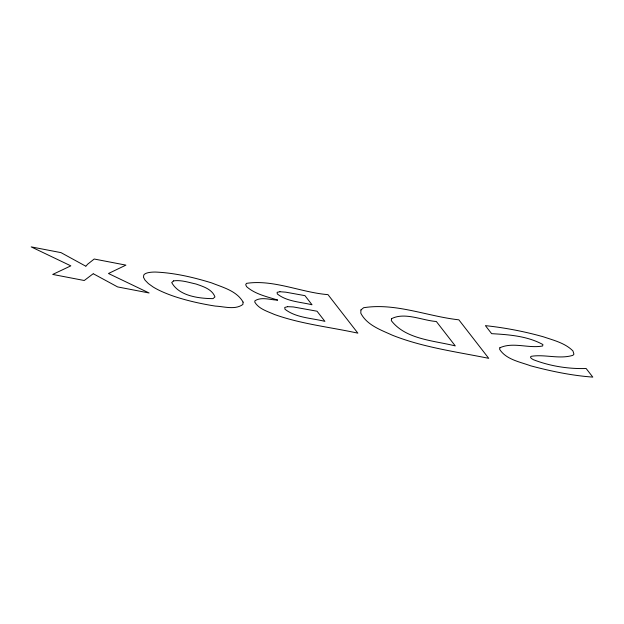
<?xml version="1.0" encoding="UTF-8"?>
<svg xmlns="http://www.w3.org/2000/svg" width="624" height="624" viewBox="0 0 624 624"><rect width="100%" height="100%" fill="white"/><g stroke="black" fill="none" stroke-linecap="round" stroke-linejoin="round"><path stroke-width="0.94" d="M85.979 266.191L87.532 264.295L94.208 259.022L125.923 265.122L108.475 273.507L149.089 292.976L117.624 286.923L93.467 273.842M93.124 273.78L84.263 280.504L52.712 274.435L70.832 265.855L31.2 246.893L61.012 252.634L85.636 266.12M277.602 300.113C270.364 299.972 261.659 296.564 254.99 300.729L254.748 302.047C258.788 308.989 267.439 311.329 274.342 314.441C301.291 324.121 330.026 327.07 357.864 333.154L327.982 294.637C301.298 292.562 273.46 279.209 246.418 283.374L245.708 284.755L246.581 286.65C255.169 294.216 266.877 296.65 277.516 300.004M360.937 309.964L360.797 313.178C366.935 325.19 380.882 329.948 392.395 335.228C423.251 347.459 456.409 351.764 488.732 358.332L458.851 319.823C427.424 316.384 395.53 302.585 363.613 307.733L360.937 309.964M391.474 318.731L391.342 320.674C405.826 339.487 433.937 340.54 455.278 345.914L436.34 321.5C422.44 320.533 404.687 311.805 391.474 318.731M243.095 302.125L242.876 304.457C235.092 310.175 224.18 306.501 215.303 306.088C201.607 303.904 188.019 300.932 174.837 296.603A43.789 10.226 15 0 1 153.052 286.939L148.387 283.585L145.057 280.184L143.504 277.321L143.762 275.075A42.97 10.031 15 0 1 155.29 272.048C174.431 272.836 193.276 277.267 211.528 282.867C222.745 287.368 236.761 290.839 243.095 302.125M499.863 347.786L499.652 349.362C506.251 359.619 519.893 361.842 530.603 365.797C550.961 371.241 571.756 375.57 592.8 377.107L586.131 368.511C568.253 369.041 550.048 366.14 533.356 359.689A11.435 2.668 15 0 1 531.375 356.281C545.111 354.143 559.471 359.455 572.918 355.313L573.932 354.175L572.957 350.961C565.11 343.036 553.722 340.33 543.481 336.835C524.488 331.469 505.027 327.74 485.41 325.642L491.642 333.668C508.958 334.643 527.545 336.055 542.927 344.565L542.63 345.985C528.661 348.683 512.983 341.695 499.863 347.786M173.566 280.886L171.717 282.578C179.197 296.127 199.001 298.522 213.01 298.639L214.96 296.907C212.113 289.169 203.12 286.494 195.983 284.006C188.666 282.43 181.124 279.802 173.566 280.886M287.594 306.673L284.747 307.46L284.989 309.262C296.252 317.959 311.618 318.006 324.917 321.376L317.039 311.22L293.319 306.938L287.594 306.673M279.942 291.736L277.142 292.321L277.298 293.935C287.017 301.688 300.417 301.907 312.031 304.777L304.949 295.643L285.722 292.165L279.942 291.736"/></g></svg>
